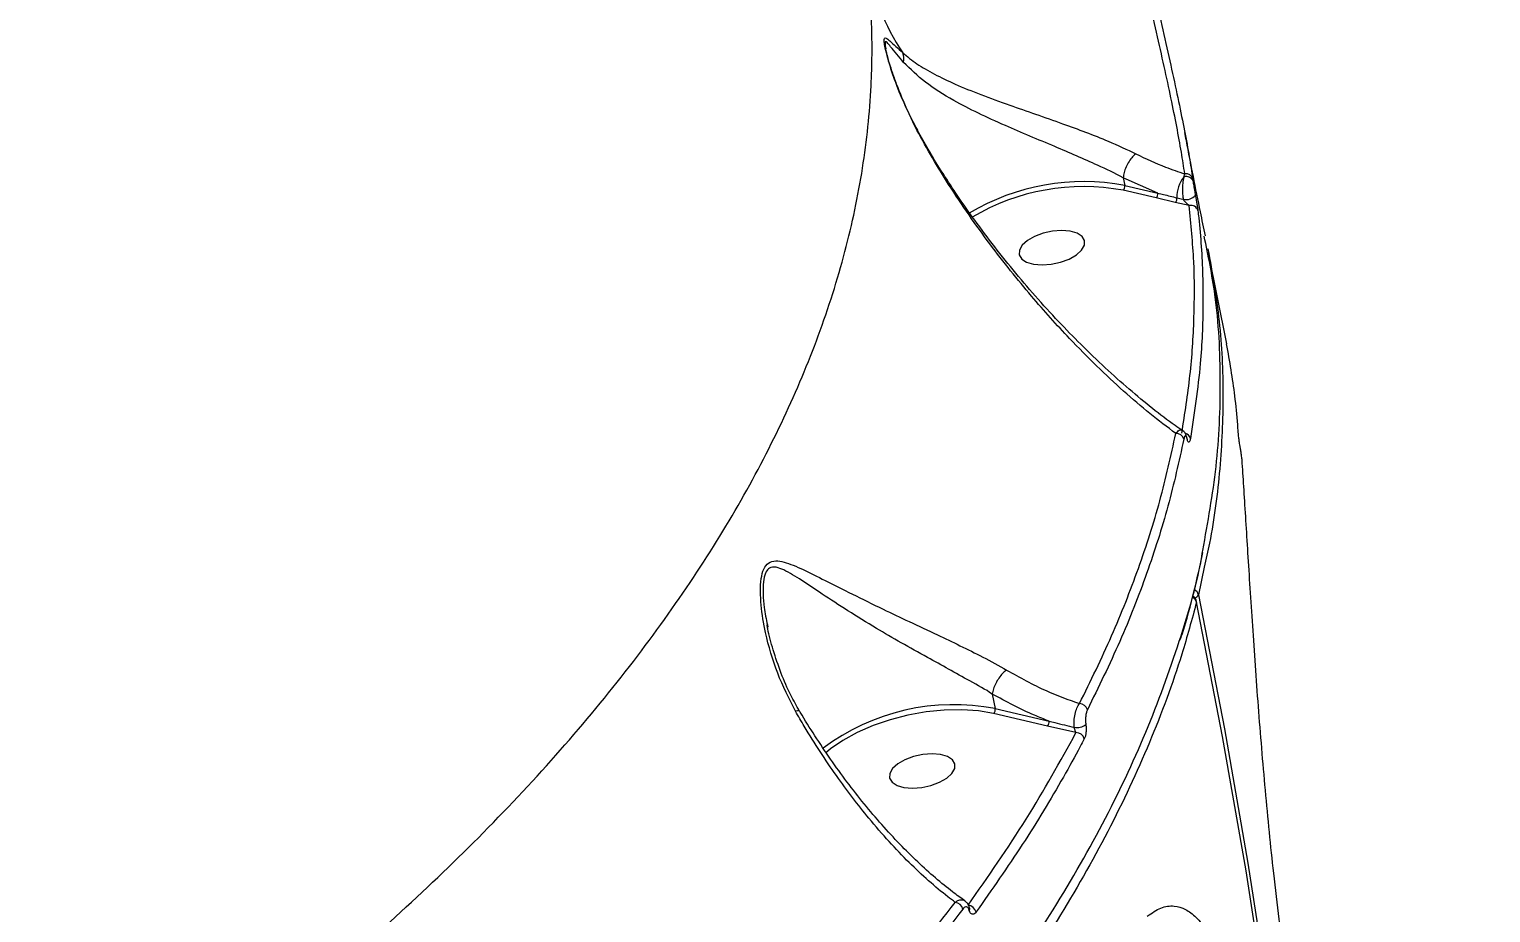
# Model space of a CAD drawing. Header units: millimetres. Extents: x -7720 to 6073, y -7402 to 5433.
# Drawn here: x 1564.4 to 1761.1, y -808.9 to -689.9 of the extents above; entities that cross this region are included whole.
import ezdxf

# ---------------------------------------------------------------- set-up
doc = ezdxf.new("R2010")
doc.units = ezdxf.units.MM
for name, color, linetype in [('DIKOM_ОБЪЕКТ', 7, 'Continuous'), ('DIKOM_РАЗМЕР_ЗОНА', 7, 'Continuous'), ('DIKOM_РАЗМЕР_ОБЪЕКТА', 7, 'Continuous')]:
    doc.layers.add(name, color=color, linetype=linetype)
doc.styles.add('style1', font='arial.ttf', dxfattribs={"width": 0.8})
doc.dimstyles.new('1-50', dxfattribs={"dimtxt": 300, "dimasz": 200, "dimexe": 100, "dimexo": 0, "dimgap": 100, "dimtad": 1, "dimtxsty": 'style1', "dimcen": 200, "dimclrd": 7, "dimclre": 7, "dimclrt": 7, "dimadec": 1, "dimazin": 2, "dimtfac": 1, "dimtmove": 0, "dimatfit": 2, "dimfxl": 0, "dimlwd": 25, "dimlwe": 18, "dimarcsym": 0})

# ---------------------------------------------------------------- blocks, each defined once
blk = doc.blocks.new('*D1')
at = {"layer": 'Defpoints', "color": 0, "transparency": 16777216}
for p in [(-3938.71, 77.29), (4572.68, -275.21), (4572.68, -6577.9)]:
    blk.add_point(p, dxfattribs=at)
at = {"layer": 'DIKOM_РАЗМЕР_ОБЪЕКТА', "color": 7, "lineweight": 18, "transparency": 16777216}
for p, q in [((-3938.71, 77.29), (-3938.71, -6677.9)), ((4572.68, -275.21), (4572.68, -6677.9))]:
    blk.add_line(p, q, dxfattribs=at)
at = {"layer": 'DIKOM_РАЗМЕР_ОБЪЕКТА', "color": 7, "lineweight": 25, "transparency": 16777216}
blk.add_line((-3738.71, -6577.9), (4372.68, -6577.9), dxfattribs=at)
at = {"layer": 'DIKOM_РАЗМЕР_ОБЪЕКТА', "color": 7, "transparency": 16777216}
for points in [[(-3738.71, -6544.56), (-3738.71, -6611.23), (-3938.71, -6577.9)], [(4372.68, -6544.56), (4372.68, -6611.23), (4572.68, -6577.9)]]:
    blk.add_solid(points, dxfattribs=at)
at = {"layer": 'DIKOM_РАЗМЕР_ОБЪЕКТА', "color": 7, "transparency": 16777216, "insert": (316.98, -6324.72), "char_height": 300, "attachment_point": 5, "style": 'style1'}
blk.add_mtext('8500', dxfattribs=at)
blk = doc.blocks.new('*D2')
at = {"layer": 'Defpoints', "color": 0, "transparency": 16777216}
for p in [(-2365.16, 5433.02), (-7269.56, -6016.09), (1800.96, -6016.09)]:
    blk.add_point(p, dxfattribs=at)
at = {"layer": 'DIKOM_РАЗМЕР_ЗОНА', "color": 7, "lineweight": 18, "transparency": 16777216}
for p, q in [((-2365.16, 5433.02), (-7369.56, 5433.02)), ((1800.96, -6016.09), (-7369.56, -6016.09))]:
    blk.add_line(p, q, dxfattribs=at)
at = {"layer": 'DIKOM_РАЗМЕР_ЗОНА', "color": 7, "lineweight": 25, "transparency": 16777216}
blk.add_line((-7269.56, 5233.02), (-7269.56, -5816.09), dxfattribs=at)
at = {"layer": 'DIKOM_РАЗМЕР_ЗОНА', "color": 7, "transparency": 16777216}
for points in [[(-7302.9, 5233.02), (-7236.23, 5233.02), (-7269.56, 5433.02)], [(-7302.9, -5816.09), (-7236.23, -5816.09), (-7269.56, -6016.09)]]:
    blk.add_solid(points, dxfattribs=at)
at = {"layer": 'DIKOM_РАЗМЕР_ЗОНА', "color": 7, "transparency": 16777216, "insert": (-7522.73, -291.53), "char_height": 300, "attachment_point": 5, "rotation": 90, "style": 'style1'}
blk.add_mtext('11500', dxfattribs=at)
blk = doc.blocks.new('*D3')
at = {"layer": 'Defpoints', "color": 0, "transparency": 16777216}
for p in [(-5938.71, -432.44), (6072.68, -1006.94), (6072.68, -7302.44)]:
    blk.add_point(p, dxfattribs=at)
at = {"layer": 'DIKOM_РАЗМЕР_ЗОНА', "color": 7, "lineweight": 18, "transparency": 16777216}
for p, q in [((-5938.71, -432.44), (-5938.71, -7402.44)), ((6072.68, -1006.94), (6072.68, -7402.44))]:
    blk.add_line(p, q, dxfattribs=at)
at = {"layer": 'DIKOM_РАЗМЕР_ЗОНА', "color": 7, "lineweight": 25, "transparency": 16777216}
blk.add_line((-5738.71, -7302.44), (5872.68, -7302.44), dxfattribs=at)
at = {"layer": 'DIKOM_РАЗМЕР_ЗОНА', "color": 7, "transparency": 16777216}
for points in [[(-5738.71, -7269.1), (-5738.71, -7335.77), (-5938.71, -7302.44)], [(5872.68, -7269.1), (5872.68, -7335.77), (6072.68, -7302.44)]]:
    blk.add_solid(points, dxfattribs=at)
at = {"layer": 'DIKOM_РАЗМЕР_ЗОНА', "color": 7, "transparency": 16777216, "insert": (66.98, -7049.26), "char_height": 300, "attachment_point": 5, "style": 'style1'}
blk.add_mtext('12000', dxfattribs=at)

msp = doc.modelspace()

# ---------------------------------------------------------------- linework, layer by layer
at = {"layer": 'DIKOM_ОБЪЕКТ', "color": 7, "linetype": 'Continuous', "lineweight": 15}
for p, q in [((1711.637, -709.947), (1711.637, -709.944)), ((1711.637, -709.947), (1711.841, -710.941)), ((1716.279, -711.975), (1711.637, -709.947)), ((1719.798, -709.819), (1719.914, -709.395)), ((1716.065, -712.645), (1711.627, -711.611)), ((1711.841, -710.941), (1716.279, -711.975)), ((1720.98, -710.086), (1721.022, -710.375)), ((1718.642, -713.234), (1716.065, -712.645)), ((1720.518, -713.661), (1718.642, -713.234)), ((1725.563, -732.298), (1723.116, -720.019)), ((1722.542, -762.369), (1721.751, -766.071)), ((1663.746, -770.129), (1663.804, -770.451)), ((1694, -779.45), (1694, -779.446)), ((1694, -779.45), (1694.401, -781.402)), ((1701.429, -783.76), (1694.187, -782.072)), ((1694.401, -781.402), (1701.644, -783.09)), ((1705.275, -784.635), (1701.429, -783.76))]:
    msp.add_line(p, q, dxfattribs=at)
at = {"layer": 'DIKOM_ОБЪЕКТ', "color": 7, "linetype": 'Continuous', "lineweight": 15, "flags": 128}
for points in [[(1703.347, -717.025), (1702.102, -717.119), (1700.851, -717.393), (1699.695, -717.825), (1698.729, -718.38), (1698.029, -719.013), (1697.654, -719.673), (1697.633, -720.306), (1697.968, -720.861), (1698.631, -721.293), (1699.57, -721.567), (1700.708, -721.661), (1701.953, -721.567), (1703.204, -721.293), (1704.359, -720.861), (1705.326, -720.306), (1706.025, -719.673), (1706.401, -719.013), (1706.422, -718.38), (1706.087, -717.825), (1705.423, -717.393), (1704.484, -717.119), (1703.347, -717.025)], [(1721.751, -766.071), (1725.263, -784.135), (1728.417, -802.225), (1731.212, -820.337), (1733.645, -838.465), (1735.718, -856.603), (1737.428, -874.746), (1738.777, -892.888), (1739.762, -911.024), (1740.384, -929.149), (1740.643, -947.257), (1740.539, -965.342), (1740.071, -983.4), (1739.24, -1001.423), (1738.046, -1019.408), (1736.489, -1037.349), (1734.571, -1055.24), (1732.29, -1073.075), (1729.649, -1090.85), (1726.648, -1108.559), (1723.288, -1126.197), (1719.569, -1143.757), (1715.494, -1161.236), (1714.321, -1165.985)], [(1721.497, -767.088), (1721.503, -766.991), (1721.501, -766.975)], [(1713.214, -1170.389), (1715.24, -1162.253), (1719.316, -1144.774), (1723.034, -1127.214), (1726.395, -1109.576), (1729.396, -1091.867), (1732.037, -1074.092), (1734.317, -1056.257), (1736.236, -1038.366), (1737.792, -1020.425), (1738.986, -1002.44), (1739.817, -984.417), (1740.285, -966.359), (1740.39, -948.274), (1740.131, -930.166), (1739.508, -912.042), (1738.523, -893.905), (1737.175, -875.763), (1735.464, -857.62), (1733.392, -839.482), (1730.958, -821.354), (1728.164, -803.242), (1725.01, -785.152), (1721.497, -767.088)], [(1694.187, -782.072), (1692.136, -781.724), (1689.903, -781.571), (1687.542, -781.617), (1685.109, -781.861), (1682.664, -782.297), (1680.265, -782.914), (1677.97, -783.697), (1675.835, -784.628), (1673.912, -785.684), (1672.247, -786.84), (1671.581, -787.395)], [(1685.907, -787.487), (1684.662, -787.581), (1683.411, -787.855), (1682.256, -788.287), (1681.289, -788.842), (1680.59, -789.475), (1680.214, -790.134), (1680.193, -790.767), (1680.528, -791.322), (1681.192, -791.754), (1682.13, -792.028), (1683.268, -792.122), (1684.513, -792.028), (1685.764, -791.754), (1686.919, -791.322), (1687.886, -790.767), (1688.585, -790.134), (1688.961, -789.475), (1688.982, -788.842), (1688.647, -788.287), (1687.984, -787.855), (1687.045, -787.581), (1685.907, -787.487)]]:
    msp.add_lwpolyline(points, dxfattribs=at)
at = {"layer": 'DIKOM_ОБЪЕКТ', "color": 7, "linetype": 'Continuous', "lineweight": 15}
for centre, radius, start, end in [((1708.043, -675.627), 31.38, 189.62593, 213.84278), ((1679.886, -693.917), 2.246, 348.17522, 21.22309), ((1722.899, -712.413), 4.043, 140.09016, 182.83471), ((1720.131, -710.71), 0.951, 20.64267, 110.51862), ((1720.067, -710.327), 0.945, 14.80394, 99.32862), ((1706.337, -740.602), 30.167, 79.48791, 120.755), ((1706.28, -740.303), 29.186, 79.44484, 120.84998), ((1711.126, -711.081), 0.728, 313.39287, 11.11187), ((1715.565, -712.116), 0.728, 313.37846, 11.1433), ((1718.136, -712.706), 0.731, 313.75171, 7.31874), ((1720.085, -711.193), 1.666, 258.15941, 319.13795), ((1720.748, -714.598), 0.965, 15.28515, 103.78414), ((1718.784, -745.401), 1.039, 15.19695, 93.9473), ((1719.729, -745.282), 0.98, 13.96415, 75.38659), ((1719.858, -745.043), 0.366, 353.16267, 13.96745), ((1720.547, -767.32), 0.978, 13.71918, 66.34761), ((1720.521, -767.175), 1, 11.56021, 62.86144), ((1720.814, -766.295), 0.963, 13.40126, 65.35952), ((1721.021, -765.753), 0.796, 288.02173, 336.42425), ((1705.712, -781.857), 1.134, 14.96622, 87.88355), ((1688.848, -810.154), 29.283, 79.06884, 126.95414), ((1693.688, -781.543), 0.727, 313.35315, 11.15159), ((1700.929, -783.231), 0.728, 313.38265, 11.14059), ((1705.395, -781.945), 2.011, 259.74475, 306.89604), ((1705.295, -785.775), 1.141, 14.99172, 91.04491), ((1688.87, -808.693), 1.209, 14.47269, 82.89654), ((1690.673, -809.094), 1.201, 14.44699, 86.38865), ((1690.57, -808.368), 0.414, 327.86227, 14.41217)]:
    msp.add_arc(centre, radius, start, end, dxfattribs=at)
for points, knots in [([(1719.914, -709.395), (1719.773, -708.45), (1719.49, -706.555), (1718.852, -703.099), (1718.076, -699.246), (1717.157, -694.98), (1716.128, -690.381), (1715.015, -685.486), (1713.841, -680.345), (1712.644, -675.025), (1711.374, -669.258), (1710.551, -665.276), (1710.104, -663.115)], [0, 0, 0, 0, 0.0977715, 0.1958573, 0.2936316, 0.3914582, 0.4895941, 0.5874239, 0.6858966, 0.7846795, 0.8831541, 1, 1, 1, 1]), ([(1710.953, -662.859), (1711.41, -665.063), (1712.251, -669.125), (1713.548, -675.007), (1714.772, -680.433), (1715.971, -685.678), (1717.11, -690.672), (1718.161, -695.366), (1719.102, -699.72), (1719.895, -703.654), (1720.547, -707.184), (1720.836, -709.12), (1720.98, -710.086)], [0, 0, 0, 0, 0.1166813, 0.2150847, 0.313798, 0.4122008, 0.5100609, 0.6082266, 0.7060848, 0.8039545, 0.9021318, 1, 1, 1, 1]), ([(1249.269, -948.48), (1256.156, -947.833), (1269.936, -946.538), (1290.742, -943.843), (1311.772, -940.576), (1332.975, -936.667), (1354.277, -932.129), (1375.21, -927.058), (1395.71, -921.485), (1415.725, -915.45), (1435.58, -908.854), (1455.199, -901.697), (1474.506, -893.989), (1493.081, -885.898), (1510.876, -877.461), (1527.864, -868.719), (1544.317, -859.534), (1560.153, -849.917), (1575.3, -839.891), (1589.436, -829.672), (1602.533, -819.296), (1614.59, -808.807), (1625.794, -798.037), (1636.07, -787.013), (1645.359, -775.767), (1653.465, -764.535), (1660.387, -753.354), (1666.146, -742.26), (1670.831, -731.081), (1674.379, -719.851), (1676.756, -708.609), (1677.806, -698.373), (1677.912, -689.122), (1677.374, -683.626), (1677.105, -680.875)], [0, 0, 0, 0, 0.0311785, 0.0623809, 0.0935594, 0.1256442, 0.1577551, 0.18984, 0.2210202, 0.2522244, 0.2834046, 0.3154897, 0.3476011, 0.3796862, 0.410889, 0.442116, 0.4733188, 0.5054257, 0.5375585, 0.5696655, 0.6009197, 0.6321979, 0.6634522, 0.6956101, 0.7277939, 0.7599519, 0.7912842, 0.8226405, 0.8539729, 0.886209, 0.9184712, 0.9507073, 0.9753306, 1, 1, 1, 1]), ([(1683.869, -703.508), (1682.921, -701.558), (1681.64, -698.92), (1680.446, -695.501), (1679.883, -693.633), (1679.557, -692.255), (1679.447, -691.483), (1679.49, -691.07), (1679.738, -691.079), (1680.442, -691.675), (1681.334, -692.504), (1681.98, -693.103)], [0, 0, 0, 0, 0.265786, 0.3593775, 0.4543056, 0.5177504, 0.5632796, 0.6085718, 0.6803171, 0.7688747, 1, 1, 1, 1]), ([(1682.084, -694.377), (1681.452, -693.62), (1680.585, -692.582), (1679.872, -691.704), (1679.608, -691.528), (1679.563, -691.853), (1679.609, -692.263), (1679.685, -692.58), (1679.695, -692.622)], [0, 0, 0, 0, 0.4909149, 0.6738161, 0.8158064, 0.9014026, 0.9870013, 1, 1, 1, 1]), ([(1680.548, -695.646), (1680.537, -695.613), (1680.341, -695.065), (1680.113, -694.274), (1679.841, -693.288), (1679.756, -692.9), (1679.717, -692.724)], [0, 0, 0, 0, 0.0305925, 0.5152527, 0.7806462, 1, 1, 1, 1]), ([(1681.98, -693.103), (1682.582, -693.596), (1683.789, -694.581), (1686.161, -695.969), (1689.009, -697.343), (1692.405, -698.71), (1696.081, -700.045), (1699.819, -701.345), (1703.28, -702.558), (1706.58, -703.775), (1709.986, -705.115), (1712.124, -706.123), (1713.342, -706.698)], [0, 0, 0, 0, 0.1075936, 0.2154925, 0.3229204, 0.4368073, 0.5505796, 0.6441623, 0.7376601, 0.8166132, 0.8955106, 1, 1, 1, 1]), ([(1683.998, -703.517), (1683.859, -703.275), (1683.09, -701.934), (1682.159, -699.846), (1681.165, -697.433), (1680.74, -696.2), (1680.548, -695.646)], [0, 0, 0, 0, 0.0962843, 0.5338551, 0.790259, 1, 1, 1, 1]), ([(1711.637, -709.944), (1711.636, -709.944), (1710.508, -709.285), (1708.5, -708.383), (1705.335, -706.948), (1702.258, -705.647), (1699.006, -704.289), (1695.508, -702.799), (1692.032, -701.218), (1688.335, -699.301), (1684.806, -697.075), (1683, -695.285), (1682.084, -694.377)], [0, 0, 0, 0, 0.0000106, 0.0998791, 0.1756349, 0.2535697, 0.3452431, 0.4393894, 0.5530569, 0.6695361, 0.8324271, 1, 1, 1, 1]), ([(1683.869, -703.508), (1683.881, -703.507), (1683.942, -703.501), (1683.954, -703.522), (1683.964, -703.54)], [0, 0, 0, 0, 0.1947692, 1, 1, 1, 1]), ([(1718.713, -744.364), (1717.552, -743.488), (1715.229, -741.735), (1711.666, -738.675), (1708.056, -735.309), (1703.921, -731.115), (1700.052, -726.809), (1696.479, -722.473), (1693.669, -718.838), (1690.875, -714.97), (1688.293, -711.093), (1685.937, -707.277), (1684.56, -704.768), (1683.869, -703.508)], [0, 0, 0, 0, 0.1007631, 0.2015258, 0.3037931, 0.406056, 0.5490235, 0.6279416, 0.7068488, 0.7872939, 0.8677082, 0.9335562, 1, 1, 1, 1]), ([(1719.642, -744.008), (1719.295, -743.772), (1717.958, -742.86), (1715.552, -740.997), (1712.42, -738.412), (1709.193, -735.52), (1706.02, -732.478), (1702.875, -729.254), (1699.835, -725.922), (1696.846, -722.412), (1694.017, -718.853), (1691.45, -715.394), (1689.166, -712.115), (1687.186, -709.073), (1685.46, -706.247), (1684.436, -704.391), (1683.965, -703.539)], [0, 0, 0, 0, 0.0296619, 0.1145569, 0.201223, 0.2896375, 0.3797047, 0.4606558, 0.5463241, 0.6280368, 0.706022, 0.7807421, 0.8438917, 0.9016496, 0.9548192, 1, 1, 1, 1]), ([(1722.684, -717.751), (1722.464, -716.676), (1721.598, -712.447), (1720.673, -707.812), (1719.989, -704.179), (1719.921, -703.818)], [0, 0, 0, 0, 0.2348769, 0.9239695, 1, 1, 1, 1]), ([(1713.342, -706.698), (1713.316, -706.717), (1713.167, -706.825), (1712.844, -707.124), (1712.4, -707.702), (1711.999, -708.453), (1711.715, -709.245), (1711.663, -709.711), (1711.637, -709.944)], [0, 0, 0, 0, 0.0324433, 0.1817504, 0.3863104, 0.5908731, 0.7954321, 1, 1, 1, 1]), ([(1713.342, -706.698), (1714.668, -707.33), (1716.868, -708.379), (1719.047, -709.106), (1719.914, -709.395)], [0, 0, 0, 0, 0.6025876, 1, 1, 1, 1]), ([(1719.743, -712.823), (1719.723, -712.655), (1719.674, -712.246), (1719.645, -711.493), (1719.672, -710.592), (1719.754, -710.09), (1719.798, -709.819)], [0, 0, 0, 0, 0.16160059, 0.39134855, 0.67240661, 1, 1, 1, 1]), ([(1721.022, -710.375), (1721.049, -710.551), (1721.099, -710.873), (1721.194, -711.444), (1721.277, -711.921), (1721.325, -712.179), (1721.345, -712.283)], [0, 0, 0, 0, 0.3466998, 0.6312454, 0.8513111, 1, 1, 1, 1]), ([(1716.279, -711.975), (1716.539, -712.042), (1717.399, -712.261), (1718.26, -712.468), (1718.861, -712.613)], [0, 0, 0, 0, 0.3029788, 1, 1, 1, 1]), ([(1718.861, -712.613), (1719.122, -712.675), (1719.416, -712.746), (1719.71, -712.816), (1719.743, -712.823)], [0, 0, 0, 0, 0.8864312, 1, 1, 1, 1]), ([(1719.523, -744.293), (1719.927, -741.702), (1720.736, -736.521), (1721.23, -728.826), (1721.239, -721.189), (1720.759, -716.171), (1720.518, -713.661)], [0, 0, 0, 0, 0.2493138, 0.4986288, 0.7493138, 1, 1, 1, 1]), ([(1720.518, -713.661), (1720.427, -713.596), (1720.259, -713.476), (1720.033, -713.257), (1719.879, -713.071), (1719.799, -712.945), (1719.763, -712.875), (1719.75, -712.84), (1719.743, -712.823)], [0, 0, 0, 0, 0.35349872, 0.64997262, 0.8418522, 0.92461414, 0.9644415, 1, 1, 1, 1]), ([(1721.345, -712.283), (1721.353, -712.329), (1721.387, -712.508), (1721.453, -712.875), (1721.541, -713.392), (1721.626, -713.936), (1721.661, -714.204), (1721.679, -714.344)], [0, 0, 0, 0, 0.0579554, 0.2244977, 0.4300639, 0.7004947, 1, 1, 1, 1]), ([(1721.679, -714.344), (1721.716, -714.665), (1721.9, -716.273), (1722.268, -720.475), (1722.455, -727.006), (1722.097, -735.616), (1721.187, -741.671), (1720.68, -745.045)], [0, 0, 0, 0, 0.03215756, 0.1607921, 0.41828316, 0.67577468, 1, 1, 1, 1]), ([(1722.338, -760.094), (1723.017, -756.325), (1724.402, -748.649), (1724.867, -737.158), (1724.366, -726.787), (1723.066, -720.39), (1722.535, -717.78)], [0, 0, 0, 0, 0.2604022, 0.5304786, 0.8084005, 1, 1, 1, 1]), ([(1723.036, -719.492), (1723.601, -722.733), (1724.736, -729.229), (1725.203, -739.125), (1724.743, -749.096), (1723.769, -756.834), (1722.782, -761.287), (1722.542, -762.369)], [0, 0, 0, 0, 0.23376499, 0.4684649, 0.69722107, 0.92649396, 1, 1, 1, 1]), ([(1727.106, -744.147), (1727.083, -743.823), (1726.967, -742.204), (1726.589, -738.227), (1725.958, -734.628), (1725.549, -732.3)], [0, 0, 0, 0, 0.0811579, 0.4058111, 1, 1, 1, 1]), ([(1705.754, -780.724), (1707.244, -777.684), (1710.222, -771.603), (1713.779, -762.493), (1716.718, -753.399), (1718.048, -747.376), (1718.713, -744.364)], [0, 0, 0, 0, 0.2490998, 0.4981996, 0.7491003, 1, 1, 1, 1]), ([(1719.786, -745.128), (1719.126, -748.124), (1717.805, -754.116), (1714.878, -763.207), (1711.315, -772.358), (1708.31, -778.495), (1706.808, -781.564)], [0, 0, 0, 0, 0.2491002, 0.4981992, 0.7490997, 1, 1, 1, 1]), ([(1718.713, -744.364), (1718.78, -744.278), (1718.999, -743.998), (1719.333, -743.8), (1719.567, -743.945), (1719.649, -743.996)], [0, 0, 0, 0, 0.2234242, 0.7255632, 1, 1, 1, 1]), ([(1720.196, -744.915), (1720.166, -744.8), (1720.101, -744.548), (1719.951, -744.24), (1719.745, -744.062), (1719.653, -743.982)], [0, 0, 0, 0, 0.3204521, 0.6987788, 1, 1, 1, 1]), ([(1720.221, -745.087), (1720.197, -744.996), (1720.148, -744.816), (1720.057, -744.668), (1719.944, -744.65), (1719.851, -744.838), (1719.802, -745.059), (1719.786, -745.128)], [0, 0, 0, 0, 0.1388412, 0.2767723, 0.4966095, 0.8418743, 1, 1, 1, 1]), ([(1720.245, -745.069), (1720.245, -745.069), (1720.245, -745.069), (1720.229, -745.025), (1720.218, -744.971), (1720.214, -744.955)], [0, 0, 0, 0, 0.3158735, 0.7974137, 1, 1, 1, 1]), ([(1720.68, -745.045), (1720.664, -745.121), (1720.616, -745.36), (1720.517, -745.556), (1720.395, -745.53), (1720.299, -745.369), (1720.247, -745.181), (1720.221, -745.087)], [0, 0, 0, 0, 0.1605491, 0.5081607, 0.7318744, 0.8653595, 1, 1, 1, 1]), ([(1727.381, -746.229), (1727.374, -746.19), (1727.343, -746.014), (1727.284, -745.647), (1727.209, -745.116), (1727.141, -744.561), (1727.118, -744.289), (1727.106, -744.147)], [0, 0, 0, 0, 0.0490643, 0.2178967, 0.4266516, 0.7022381, 1, 1, 1, 1]), ([(1727.658, -748.372), (1727.645, -748.216), (1727.621, -747.908), (1727.549, -747.321), (1727.467, -746.736), (1727.409, -746.394), (1727.381, -746.229)], [0, 0, 0, 0, 0.29745207, 0.58901681, 0.80283678, 1, 1, 1, 1]), ([(1728.147, -756.08), (1728.059, -754.67), (1727.882, -751.83), (1727.733, -749.53), (1727.658, -748.372)], [0, 0, 0, 0, 0.4964893, 1, 1, 1, 1]), ([(1733.384, -815.614), (1733.122, -813.683), (1732.599, -809.822), (1731.907, -803.874), (1731.294, -798.041), (1730.758, -792.398), (1730.265, -786.724), (1729.819, -781.089), (1729.413, -775.566), (1729.046, -770.225), (1728.715, -765.155), (1728.414, -760.371), (1728.236, -757.509), (1728.147, -756.08)], [0, 0, 0, 0, 0.1021843, 0.2043684, 0.2924907, 0.3808925, 0.4690132, 0.5574035, 0.6460771, 0.7344674, 0.8228824, 0.9115809, 1, 1, 1, 1]), ([(1189.076, -1018.548), (1193.395, -1018.519), (1205.029, -1018.442), (1224.271, -1017.766), (1246.801, -1016.359), (1269.754, -1014.267), (1293.06, -1011.479), (1316.647, -1007.987), (1339.994, -1003.866), (1363.027, -999.147), (1385.681, -993.87), (1408.324, -987.949), (1430.876, -981.378), (1453.253, -974.164), (1474.965, -966.465), (1495.951, -958.321), (1516.17, -949.776), (1535.951, -940.693), (1555.206, -931.079), (1573.852, -920.957), (1591.272, -910.671), (1607.466, -900.279), (1622.46, -889.836), (1636.696, -879.049), (1650.095, -867.937), (1662.595, -856.531), (1674.08, -844.922), (1684.493, -833.143), (1693.798, -821.23), (1702.013, -809.142), (1709.048, -796.917), (1714.901, -784.588), (1719.251, -772.449), (1721.685, -764.275), (1722.315, -760.236), (1722.338, -760.094)], [0, 0, 0, 0, 0.0185356, 0.0499377, 0.0813639, 0.1127659, 0.1450801, 0.1774207, 0.2097349, 0.2411369, 0.2725631, 0.3039652, 0.3362794, 0.3686198, 0.4009341, 0.4323361, 0.4637624, 0.4951644, 0.5274786, 0.5598191, 0.5921333, 0.6224048, 0.6526976, 0.6829691, 0.7140547, 0.7451637, 0.7762491, 0.8076513, 0.8390775, 0.8704797, 0.9027941, 0.9351346, 0.9674489, 0.998851, 1, 1, 1, 1]), ([(1719.296, -772.186), (1719.378, -771.937), (1720.116, -769.705), (1721.171, -765.771), (1721.977, -762.1), (1722.35, -760.396)], [0, 0, 0, 0, 0.06297, 0.5648826, 1, 1, 1, 1]), ([(1667.519, -781.742), (1666.669, -780.062), (1664.951, -776.665), (1663.553, -771.786), (1662.933, -768.061), (1662.792, -765.614), (1662.876, -763.918), (1663.223, -762.537), (1663.899, -761.663), (1664.855, -761.441), (1666.385, -761.717), (1668.541, -762.65), (1671.579, -764.171), (1675.14, -765.978), (1678.964, -767.854), (1682.841, -769.699), (1686.349, -771.344), (1689.695, -772.938), (1692.897, -774.512), (1694.887, -775.63), (1695.94, -776.221)], [0, 0, 0, 0, 0.0863528, 0.1746778, 0.2336188, 0.2635135, 0.2941178, 0.3212049, 0.3485634, 0.3826682, 0.4154276, 0.4844306, 0.5550149, 0.6333668, 0.713308, 0.7760752, 0.8404088, 0.8905404, 0.9421335, 1, 1, 1, 1]), ([(1694, -779.446), (1694, -779.446), (1693.11, -778.823), (1691.084, -777.748), (1688.149, -776.088), (1685.011, -774.381), (1681.728, -772.54), (1678.11, -770.438), (1674.527, -768.213), (1671.211, -766.055), (1668.37, -764.097), (1666.357, -762.866), (1664.926, -762.309), (1664.087, -762.333), (1663.651, -762.807), (1663.366, -763.416), (1663.163, -764.374), (1663.146, -765.994), (1663.305, -767.961), (1663.587, -769.346), (1663.746, -770.129)], [0, 0, 0, 0, 0.0000158, 0.0705903, 0.1341029, 0.1976898, 0.2785416, 0.3595031, 0.4608191, 0.562217, 0.6504358, 0.7384022, 0.7781911, 0.8179672, 0.8440139, 0.8488056, 0.8796386, 0.9159535, 0.9525126, 1, 1, 1, 1]), ([(1721.497, -767.088), (1720.864, -769.416), (1719.158, -775.686), (1715.34, -785.983), (1709.75, -797.957), (1702.856, -810.066), (1694.651, -822.273), (1685.124, -834.536), (1674.489, -846.586), (1662.806, -858.386), (1650.16, -869.905), (1636.345, -881.333), (1621.359, -892.623), (1605.227, -903.733), (1588.304, -914.418), (1570.666, -924.652), (1552.405, -934.417), (1533.223, -943.874), (1513.147, -952.975), (1492.228, -961.68), (1471.175, -969.7), (1450.095, -977.044), (1429.084, -983.734), (1407.548, -989.967), (1385.535, -995.706), (1363.106, -1000.92), (1340.447, -1005.558), (1317.622, -1009.595), (1294.701, -1013.015), (1271.611, -1015.822), (1248.426, -1017.98), (1225.227, -1019.464), (1202.522, -1020.242), (1180.38, -1020.328), (1158.851, -1019.751), (1137.588, -1018.5), (1116.671, -1016.555), (1096.202, -1013.89), (1077.748, -1010.815), (1066.421, -1008.396), (1061.411, -1007.327)], [0, 0, 0, 0, 0.0156515, 0.0421674, 0.0687038, 0.0952198, 0.122506, 0.1498144, 0.1771005, 0.2036165, 0.230153, 0.2566689, 0.283955, 0.3112635, 0.3385496, 0.3650656, 0.391602, 0.418118, 0.4454041, 0.4727126, 0.4999987, 0.52556, 0.5511395, 0.5767008, 0.6029494, 0.6292179, 0.6554666, 0.6819826, 0.7085191, 0.7350351, 0.7623214, 0.7896299, 0.8169161, 0.8434321, 0.8699685, 0.8964846, 0.9237709, 0.9510793, 0.9783655, 1, 1, 1, 1]), ([(1668.08, -781.728), (1667.678, -781.026), (1666.738, -779.388), (1665.55, -776.622), (1664.544, -773.622), (1663.933, -771.419), (1663.745, -770.305), (1663.716, -770.135)], [0, 0, 0, 0, 0.19335249, 0.45125295, 0.72114577, 0.95751779, 1, 1, 1, 1]), ([(1695.94, -776.221), (1695.913, -776.238), (1695.739, -776.354), (1695.382, -776.669), (1694.892, -777.273), (1694.457, -778.005), (1694.128, -778.774), (1694.043, -779.222), (1694, -779.446)], [0, 0, 0, 0, 0.0318886, 0.2096881, 0.4072633, 0.6048473, 0.8024294, 1, 1, 1, 1]), ([(1695.94, -776.221), (1697.709, -777.207), (1700.99, -779.035), (1704.252, -780.191), (1705.754, -780.724)], [0, 0, 0, 0, 0.5395161, 1, 1, 1, 1]), ([(1701.644, -783.09), (1700.987, -782.833), (1698.441, -781.837), (1695.892, -780.467), (1694, -779.45)], [0, 0, 0, 0, 0.2578154, 1, 1, 1, 1]), ([(1705.037, -783.923), (1705.021, -783.641), (1704.989, -783.058), (1705.126, -782.129), (1705.384, -781.282), (1705.631, -780.909), (1705.754, -780.724)], [0, 0, 0, 0, 0.2380011, 0.490678, 0.746287, 1, 1, 1, 1]), ([(1667.519, -781.742), (1667.548, -781.734), (1667.738, -781.679), (1667.996, -781.637), (1668.053, -781.711), (1668.078, -781.743)], [0, 0, 0, 0, 0.0922004, 0.6044296, 1, 1, 1, 1]), ([(1689.02, -807.493), (1688.688, -807.246), (1687.508, -806.362), (1685.446, -804.638), (1682.803, -802.159), (1680.119, -799.349), (1676.833, -795.548), (1673.717, -791.468), (1670.833, -787.215), (1668.997, -784.293), (1667.916, -782.428), (1667.519, -781.742)], [0, 0, 0, 0, 0.0465638, 0.1660344, 0.2855053, 0.4082662, 0.5310206, 0.7327786, 0.8363396, 0.9398834, 1, 1, 1, 1]), ([(1690.325, -807.284), (1689.779, -806.898), (1688.477, -805.98), (1686.353, -804.229), (1683.977, -802.084), (1681.565, -799.685), (1679.155, -797.07), (1676.778, -794.266), (1674.471, -791.317), (1672.253, -788.258), (1670.158, -785.104), (1668.774, -782.926), (1668.122, -781.777), (1668.096, -781.732)], [0, 0, 0, 0, 0.0753638, 0.17959854, 0.28460363, 0.39022495, 0.49638334, 0.6007752, 0.70344576, 0.80376375, 0.90137095, 0.99617133, 1, 1, 1, 1]), ([(1706.808, -781.564), (1706.759, -781.683), (1706.661, -781.921), (1706.575, -782.447), (1706.547, -783.02), (1706.584, -783.38), (1706.602, -783.553)], [0, 0, 0, 0, 0.2583681, 0.5167613, 0.7678104, 1, 1, 1, 1]), ([(1690.749, -807.895), (1693.449, -804.028), (1698.858, -796.285), (1703.134, -788.522), (1705.275, -784.635)], [0, 0, 0, 0, 0.4992725, 1, 1, 1, 1]), ([(1701.644, -783.09), (1701.904, -783.157), (1703.033, -783.445), (1704.166, -783.715), (1705.037, -783.923)], [0, 0, 0, 0, 0.2307667, 1, 1, 1, 1]), ([(1705.275, -784.635), (1705.254, -784.589), (1705.215, -784.499), (1705.148, -784.314), (1705.091, -784.132), (1705.055, -783.998), (1705.041, -783.94), (1705.037, -783.923)], [0, 0, 0, 0, 0.2916695, 0.56719014, 0.80361195, 0.94411015, 1, 1, 1, 1]), ([(1706.602, -783.553), (1706.619, -783.722), (1706.656, -784.07), (1706.628, -784.626), (1706.544, -785.135), (1706.446, -785.365), (1706.397, -785.48)], [0, 0, 0, 0, 0.2338709, 0.4825048, 0.741354, 1, 1, 1, 1]), ([(1706.397, -785.48), (1706.216, -785.823), (1705.308, -787.54), (1702.681, -792.284), (1698.198, -799.721), (1693.958, -805.768), (1691.836, -808.794)], [0, 0, 0, 0, 0.0441416, 0.2207149, 0.6100118, 1, 1, 1, 1]), ([(1647.144, -852.225), (1651.182, -848.594), (1659.258, -841.332), (1670.173, -830.2), (1680.256, -818.922), (1686.098, -811.303), (1689.02, -807.493)], [0, 0, 0, 0, 0.2485968, 0.497193, 0.7485966, 1, 1, 1, 1]), ([(1689.02, -807.493), (1689.142, -807.402), (1689.427, -807.192), (1689.858, -807.115), (1690.177, -807.158), (1690.3, -807.282), (1690.314, -807.297)], [0, 0, 0, 0, 0.2755052, 0.6383639, 0.9572125, 1, 1, 1, 1]), ([(1690.921, -808.588), (1690.882, -808.483), (1690.804, -808.273), (1690.631, -808.112), (1690.429, -808.075), (1690.224, -808.173), (1690.096, -808.325), (1690.041, -808.391)], [0, 0, 0, 0, 0.1889165, 0.3774247, 0.5791822, 0.8164431, 1, 1, 1, 1]), ([(1690.97, -808.266), (1690.969, -808.26), (1690.916, -808.017), (1690.744, -807.655), (1690.445, -807.408), (1690.325, -807.308)], [0, 0, 0, 0, 0.0149379, 0.601928, 1, 1, 1, 1]), ([(1690.988, -808.31), (1690.985, -808.308), (1690.983, -808.305), (1690.973, -808.267), (1690.971, -808.26)], [0, 0, 0, 0, 0.7970819, 1, 1, 1, 1]), ([(1714.871, -809.351), (1715.485, -808.931), (1716.715, -808.092), (1718.43, -807.875), (1720.015, -808.346), (1721.466, -809.434), (1722.845, -811.147), (1724.136, -813.42), (1724.916, -815.398), (1725.302, -816.375)], [0, 0, 0, 0, 0.1571222, 0.3142411, 0.4518073, 0.5898125, 0.7273775, 0.8653914, 1, 1, 1, 1]), ([(1690.041, -808.391), (1687.148, -812.166), (1681.361, -819.716), (1671.313, -830.979), (1660.352, -842.18), (1652.169, -849.541), (1648.078, -853.221)], [0, 0, 0, 0, 0.2485963, 0.4971933, 0.7485968, 1, 1, 1, 1]), ([(1691.836, -808.794), (1691.779, -808.863), (1691.647, -809.023), (1691.433, -809.123), (1691.222, -809.081), (1691.042, -808.913), (1690.961, -808.697), (1690.921, -808.588)], [0, 0, 0, 0, 0.1825106, 0.4237566, 0.6274523, 0.8134446, 1, 1, 1, 1])]:
    msp.add_open_spline(points, degree=3, knots=knots, dxfattribs=at)

# ---------------------------------------------------------------- dimensions: what is measured, and where the dimension line sits
at = {"layer": 'DIKOM_РАЗМЕР_ЗОНА'}
dim = msp.add_linear_dim(base=(-7269.562, -6016.09), p1=(-2365.162, 5433.022), p2=(1800.959, -6016.09), angle=90, text='11500', dimstyle='1-50', dxfattribs=at)
dim.commit()
dim.dimension.update_dxf_attribs({"geometry": '*D2', "text_midpoint": (-7269.562, -291.534), "dimtype": 160})
dim = msp.add_linear_dim(base=(6072.676, -7302.437), p1=(-5938.714, -432.437), p2=(6072.676, -1006.937), text='12000', dimstyle='1-50', dxfattribs=at)
dim.commit()
dim.dimension.update_dxf_attribs({"geometry": '*D3', "text_midpoint": (66.981, -7302.437), "dimtype": 160})
at = {"layer": 'DIKOM_РАЗМЕР_ОБЪЕКТА'}
dim = msp.add_linear_dim(base=(4572.676, -6577.897), p1=(-3938.714, 77.288), p2=(4572.676, -275.211), text='8500', dimstyle='1-50', dxfattribs=at)
dim.commit()
dim.dimension.update_dxf_attribs({"geometry": '*D1', "text_midpoint": (316.981, -6577.897), "dimtype": 160})

doc.saveas('drawing.dxf')
